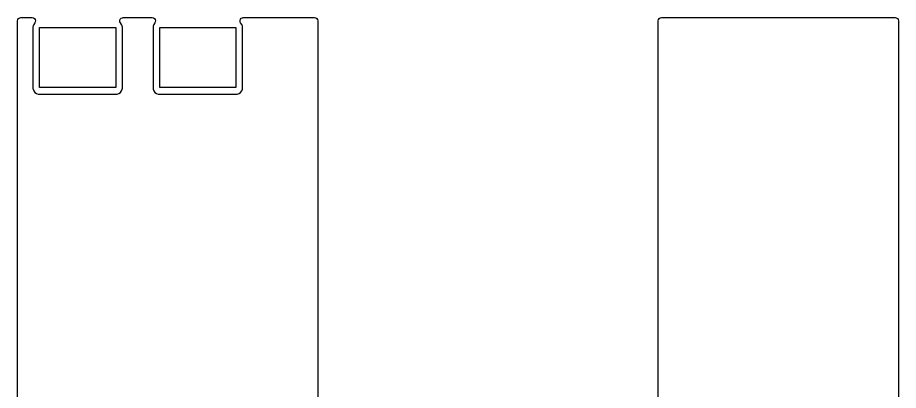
# Model space of a CAD drawing. Header units: millimetres. Extents: x 112.5 to 178.5, y -147 to -65.5.
# Drawn here: x 112.5 to 178.5, y -93.5 to -65.5 of the extents above; entities that cross this region are included whole.
import ezdxf

# ---------------------------------------------------------------- set-up
doc = ezdxf.new("R2010")
doc.units = ezdxf.units.MM
doc.layers.add('B.Cu', color=153, linetype='CONTINUOUS', true_color=0x4d7fc4)

msp = doc.modelspace()

# ---------------------------------------------------------------- linework, layer by layer
at = {"layer": 'B.Cu', "linetype": 'CONTINUOUS'}
for p, q in [((112.5005, -65.7495), (112.519454, -65.654212)), ((112.5005, -94.702123), (112.5005, -65.7495)), ((112.519454, -65.654212), (112.57343, -65.57343)), ((112.57343, -65.57343), (112.654212, -65.519454)), ((112.654212, -65.519454), (112.7495, -65.5005)), ((112.7495, -65.5005), (113.588428, -65.5005)), ((113.588428, -65.5005), (113.683716, -65.519454)), ((113.683716, -65.519454), (113.764498, -65.57343)), ((113.787762, -65.898721), (113.706205, -66.007667)), ((113.764498, -65.57343), (113.818474, -65.654212)), ((113.818474, -65.844788), (113.787762, -65.898721)), ((113.818474, -65.654212), (113.837428, -65.7495)), ((113.837428, -65.7495), (113.818474, -65.844788)), ((120.165106, -65.714065), (120.197428, -65.622444)), ((120.170307, -65.81108), (120.165106, -65.714065)), ((120.212238, -65.898721), (120.170307, -65.81108)), ((120.197428, -65.622444), (120.262351, -65.550166)), ((120.293795, -66.007667), (120.212238, -65.898721)), ((120.262351, -65.550166), (120.349992, -65.508235)), ((120.349992, -65.508235), (120.411572, -65.5005)), ((120.411572, -65.5005), (122.588428, -65.5005)), ((122.588428, -65.5005), (122.683716, -65.519454)), ((122.683716, -65.519454), (122.764498, -65.57343)), ((122.787762, -65.898721), (122.706205, -66.007667)), ((122.764498, -65.57343), (122.818474, -65.654212)), ((122.818474, -65.844788), (122.787762, -65.898721)), ((122.818474, -65.654212), (122.837428, -65.7495)), ((122.837428, -65.7495), (122.818474, -65.844788)), ((129.165106, -65.714065), (129.197428, -65.622444)), ((129.170307, -65.81108), (129.165106, -65.714065)), ((129.212238, -65.898721), (129.170307, -65.81108)), ((129.197428, -65.622444), (129.262351, -65.550166)), ((129.293795, -66.007667), (129.212238, -65.898721)), ((129.262351, -65.550166), (129.349992, -65.508235)), ((129.349992, -65.508235), (129.411572, -65.5005)), ((129.411572, -65.5005), (134.751, -65.5005)), ((134.751, -65.5005), (134.846288, -65.519454)), ((134.846288, -65.519454), (134.92707, -65.57343)), ((134.92707, -65.57343), (134.981046, -65.654212)), ((134.981046, -65.654212), (135, -65.7495)), ((135, -65.7495), (135, -107.5)), ((160.5, -65.7495), (160.518954, -65.654212)), ((160.5, -107.5), (160.5, -65.7495)), ((160.518954, -65.654212), (160.57293, -65.57343)), ((160.57293, -65.57343), (160.653712, -65.519454)), ((160.653712, -65.519454), (160.749, -65.5005)), ((160.749, -65.5005), (178.2505, -65.5005)), ((178.2505, -65.5005), (178.345788, -65.519454)), ((178.345788, -65.519454), (178.42657, -65.57343)), ((178.42657, -65.57343), (178.480546, -65.654212)), ((178.480546, -65.654212), (178.4995, -65.7495)), ((178.4995, -65.7495), (178.4995, -146.7505)), ((113.655908, -66.142518), (113.6495, -66.202123)), ((113.6495, -66.202123), (113.6495, -70.797865)), ((113.706205, -66.007667), (113.655908, -66.142518)), ((114.15, -70.75), (114.15, -66.25)), ((114.15, -66.25), (119.85, -66.25)), ((119.85, -66.25), (119.85, -70.75)), ((120.293796, -66.007669), (120.293795, -66.007667)), ((120.344091, -66.142517), (120.293796, -66.007669)), ((120.350499, -66.202128), (120.344091, -66.142517)), ((120.3505, -70.797873), (120.350499, -66.202128)), ((122.655908, -66.142518), (122.6495, -66.202123)), ((122.6495, -66.202123), (122.6495, -70.797865)), ((122.706205, -66.007667), (122.655908, -66.142518)), ((123.15, -70.75), (123.15, -66.25)), ((123.15, -66.25), (128.85, -66.25)), ((128.85, -66.25), (128.85, -70.75)), ((129.293796, -66.007669), (129.293795, -66.007667)), ((129.344091, -66.142517), (129.293796, -66.007669)), ((129.350499, -66.202128), (129.344091, -66.142517)), ((129.3505, -70.797873), (129.350499, -66.202128)), ((113.6495, -70.797865), (113.6495, -70.797868)), ((113.6495, -70.797868), (113.649501, -70.797872)), ((113.649501, -70.797872), (113.651567, -70.817093)), ((113.651567, -70.817093), (113.655908, -70.85748)), ((113.655908, -70.85748), (113.655909, -70.857483)), ((113.655909, -70.857483), (113.706204, -70.992331)), ((113.706204, -70.992331), (113.792454, -71.107546)), ((113.792454, -71.107546), (113.907669, -71.193796)), ((113.907669, -71.193796), (114.042517, -71.244091)), ((114.042517, -71.244091), (114.102127, -71.2505)), ((114.102127, -71.2505), (119.897872, -71.250499)), ((119.85, -70.75), (114.15, -70.75)), ((119.897872, -71.250499), (119.957483, -71.244091)), ((119.957483, -71.244091), (120.092331, -71.193796)), ((120.092331, -71.193796), (120.207546, -71.107546)), ((120.207546, -71.107546), (120.293796, -70.992331)), ((120.293796, -70.992331), (120.344091, -70.857483)), ((120.344091, -70.857483), (120.3505, -70.797873)), ((122.6495, -70.797865), (122.6495, -70.797868)), ((122.6495, -70.797868), (122.649501, -70.797872)), ((122.649501, -70.797872), (122.651567, -70.817093)), ((122.651567, -70.817093), (122.655908, -70.85748)), ((122.655908, -70.85748), (122.655909, -70.857483)), ((122.655909, -70.857483), (122.706204, -70.992331)), ((122.706204, -70.992331), (122.792454, -71.107546)), ((122.792454, -71.107546), (122.907669, -71.193796)), ((122.907669, -71.193796), (123.042517, -71.244091)), ((123.042517, -71.244091), (123.102127, -71.2505)), ((123.102127, -71.2505), (128.897872, -71.250499)), ((128.85, -70.75), (123.15, -70.75)), ((128.897872, -71.250499), (128.957483, -71.244091)), ((128.957483, -71.244091), (129.092331, -71.193796)), ((129.092331, -71.193796), (129.207546, -71.107546)), ((129.207546, -71.107546), (129.293796, -70.992331)), ((129.293796, -70.992331), (129.344091, -70.857483)), ((129.344091, -70.857483), (129.3505, -70.797873))]:
    msp.add_line(p, q, dxfattribs=at)

doc.saveas('drawing.dxf')
